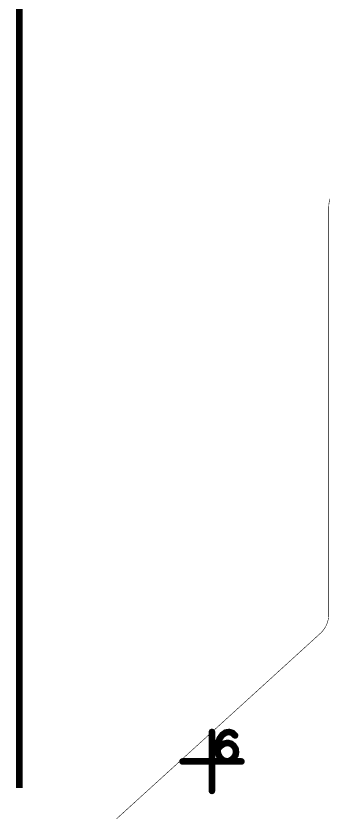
# Model space of a CAD drawing. Header units: millimetres. Extents: x 0 to 442, y 0 to 314.
# Drawn here: x 200.16 to 206.12, y 216.11 to 231.56 of the extents above; entities that cross this region are included whole.
import ezdxf

# ---------------------------------------------------------------- set-up
doc = ezdxf.new("R2010")
doc.units = ezdxf.units.MM
doc.header["$LTSCALE"] = 23.1
doc.layers.get('0').update_dxf_attribs({"linetype": 'CONTINUOUS'})

# ---------------------------------------------------------------- blocks, each defined once
blk = doc.blocks.new('PAD_R1')
at = {"const_width": 0.5}
blk.add_lwpolyline([(0.25, 0, 1), (-0.25, 0, 1)], format="xyb", close=True, dxfattribs=at)

msp = doc.modelspace()

# ---------------------------------------------------------------- linework, layer by layer
for points, const_width in [([(200.225, 216.581), (200.225, 251.064)], 0.127), ([(203.961, 217.666), (203.961, 216.523)], 0.127), ([(204.086, 217.613), (204.189, 217.539)], 0.0818), ([(204.158, 217.685), (204.232, 217.581)], 0.0821), ([(204.252, 217.724), (204.27, 217.599)], 0.0672), ([(204.345, 217.718), (204.311, 217.596)], 0.0695), ([(204.43, 217.668), (204.34, 217.578)], 0.0675), ([(204.017, 217.448), (204.142, 217.429)], 0.0754), ([(204.041, 217.534), (204.158, 217.484)], 0.0727), ([(204.126, 217.471), (204.197, 217.366)], 0.0687), ([(204.213, 217.509), (204.243, 217.386)], 0.0785), ([(204.317, 217.508), (204.282, 217.386)], 0.0695), ([(204.396, 217.468), (204.317, 217.369)], 0.0609), ([(204.008, 217.298), (204.134, 217.311)], 0.0955), ([(204.009, 217.399), (204.135, 217.379)], 0.0754), ([(204.055, 217.411), (204.144, 217.321)], 0.0945), ([(204.452, 217.406), (204.347, 217.336)], 0.0687), ([(204.486, 217.318), (204.361, 217.3)], 0.0675), ([(204.037, 217.188), (204.153, 217.24)], 0.0939), ([(204.106, 217.094), (204.188, 217.191)], 0.0879), ([(204.203, 217.043), (204.234, 217.166)], 0.0785), ([(204.308, 217.043), (204.273, 217.165)], 0.0692), ([(204.392, 217.089), (204.311, 217.186)], 0.0743), ([(204.452, 217.155), (204.347, 217.225)], 0.0687), ([(204.486, 217.236), (204.361, 217.258)], 0.058), ([(204.533, 217.095), (203.39, 217.095)], 0.127)]:
    msp.add_lwpolyline(points, dxfattribs=dict(const_width=const_width))
at = {"const_width": 0.0102}
msp.add_lwpolyline([(218.965, 218.579), (215.807, 215.704), (214.883, 214.862), (214.388, 214.411, 0.211091), (214.224, 214.041), (214.224, 205.284, -0.414219), (213.724, 204.784), (208.724, 204.784, -0.41422), (208.225, 205.284), (208.225, 205.66, 0.414217), (207.724, 206.16), (200.724, 206.16, -0.414216), (200.225, 206.66), (200.225, 214.041, -0.211092), (200.388, 214.411), (200.883, 214.862), (201.807, 215.704), (204.965, 218.579), (205.889, 219.421), (206.061, 219.578, 0.211091), (206.225, 219.947), (206.225, 227.85, -0.414216), (206.724, 228.35), (219.724, 228.35, -0.414216)], format="xyb", dxfattribs=at)

# ---------------------------------------------------------------- block references
at = {"xscale": 0.127, "yscale": 0.127}
for p in [(203.961, 217.666), (204.161, 217.609), (204.228, 217.657), (204.295, 217.666), (204.361, 217.647), (204.409, 217.599), (204.085, 217.476), (204.114, 217.543), (204.19, 217.438), (204.266, 217.457), (204.333, 217.438), (204.066, 217.352), (204.066, 217.333), (204.076, 217.257), (204.133, 217.4), (204.38, 217.4), (204.419, 217.342), (204.428, 217.276), (204.114, 217.171), (204.181, 217.114), (204.323, 217.114), (204.38, 217.161), (204.419, 217.218), (203.39, 217.095), (204.257, 217.095), (204.533, 217.095), (203.961, 216.523)]:
    msp.add_blockref('PAD_R1', p, dxfattribs=at)

doc.saveas('drawing.dxf')
